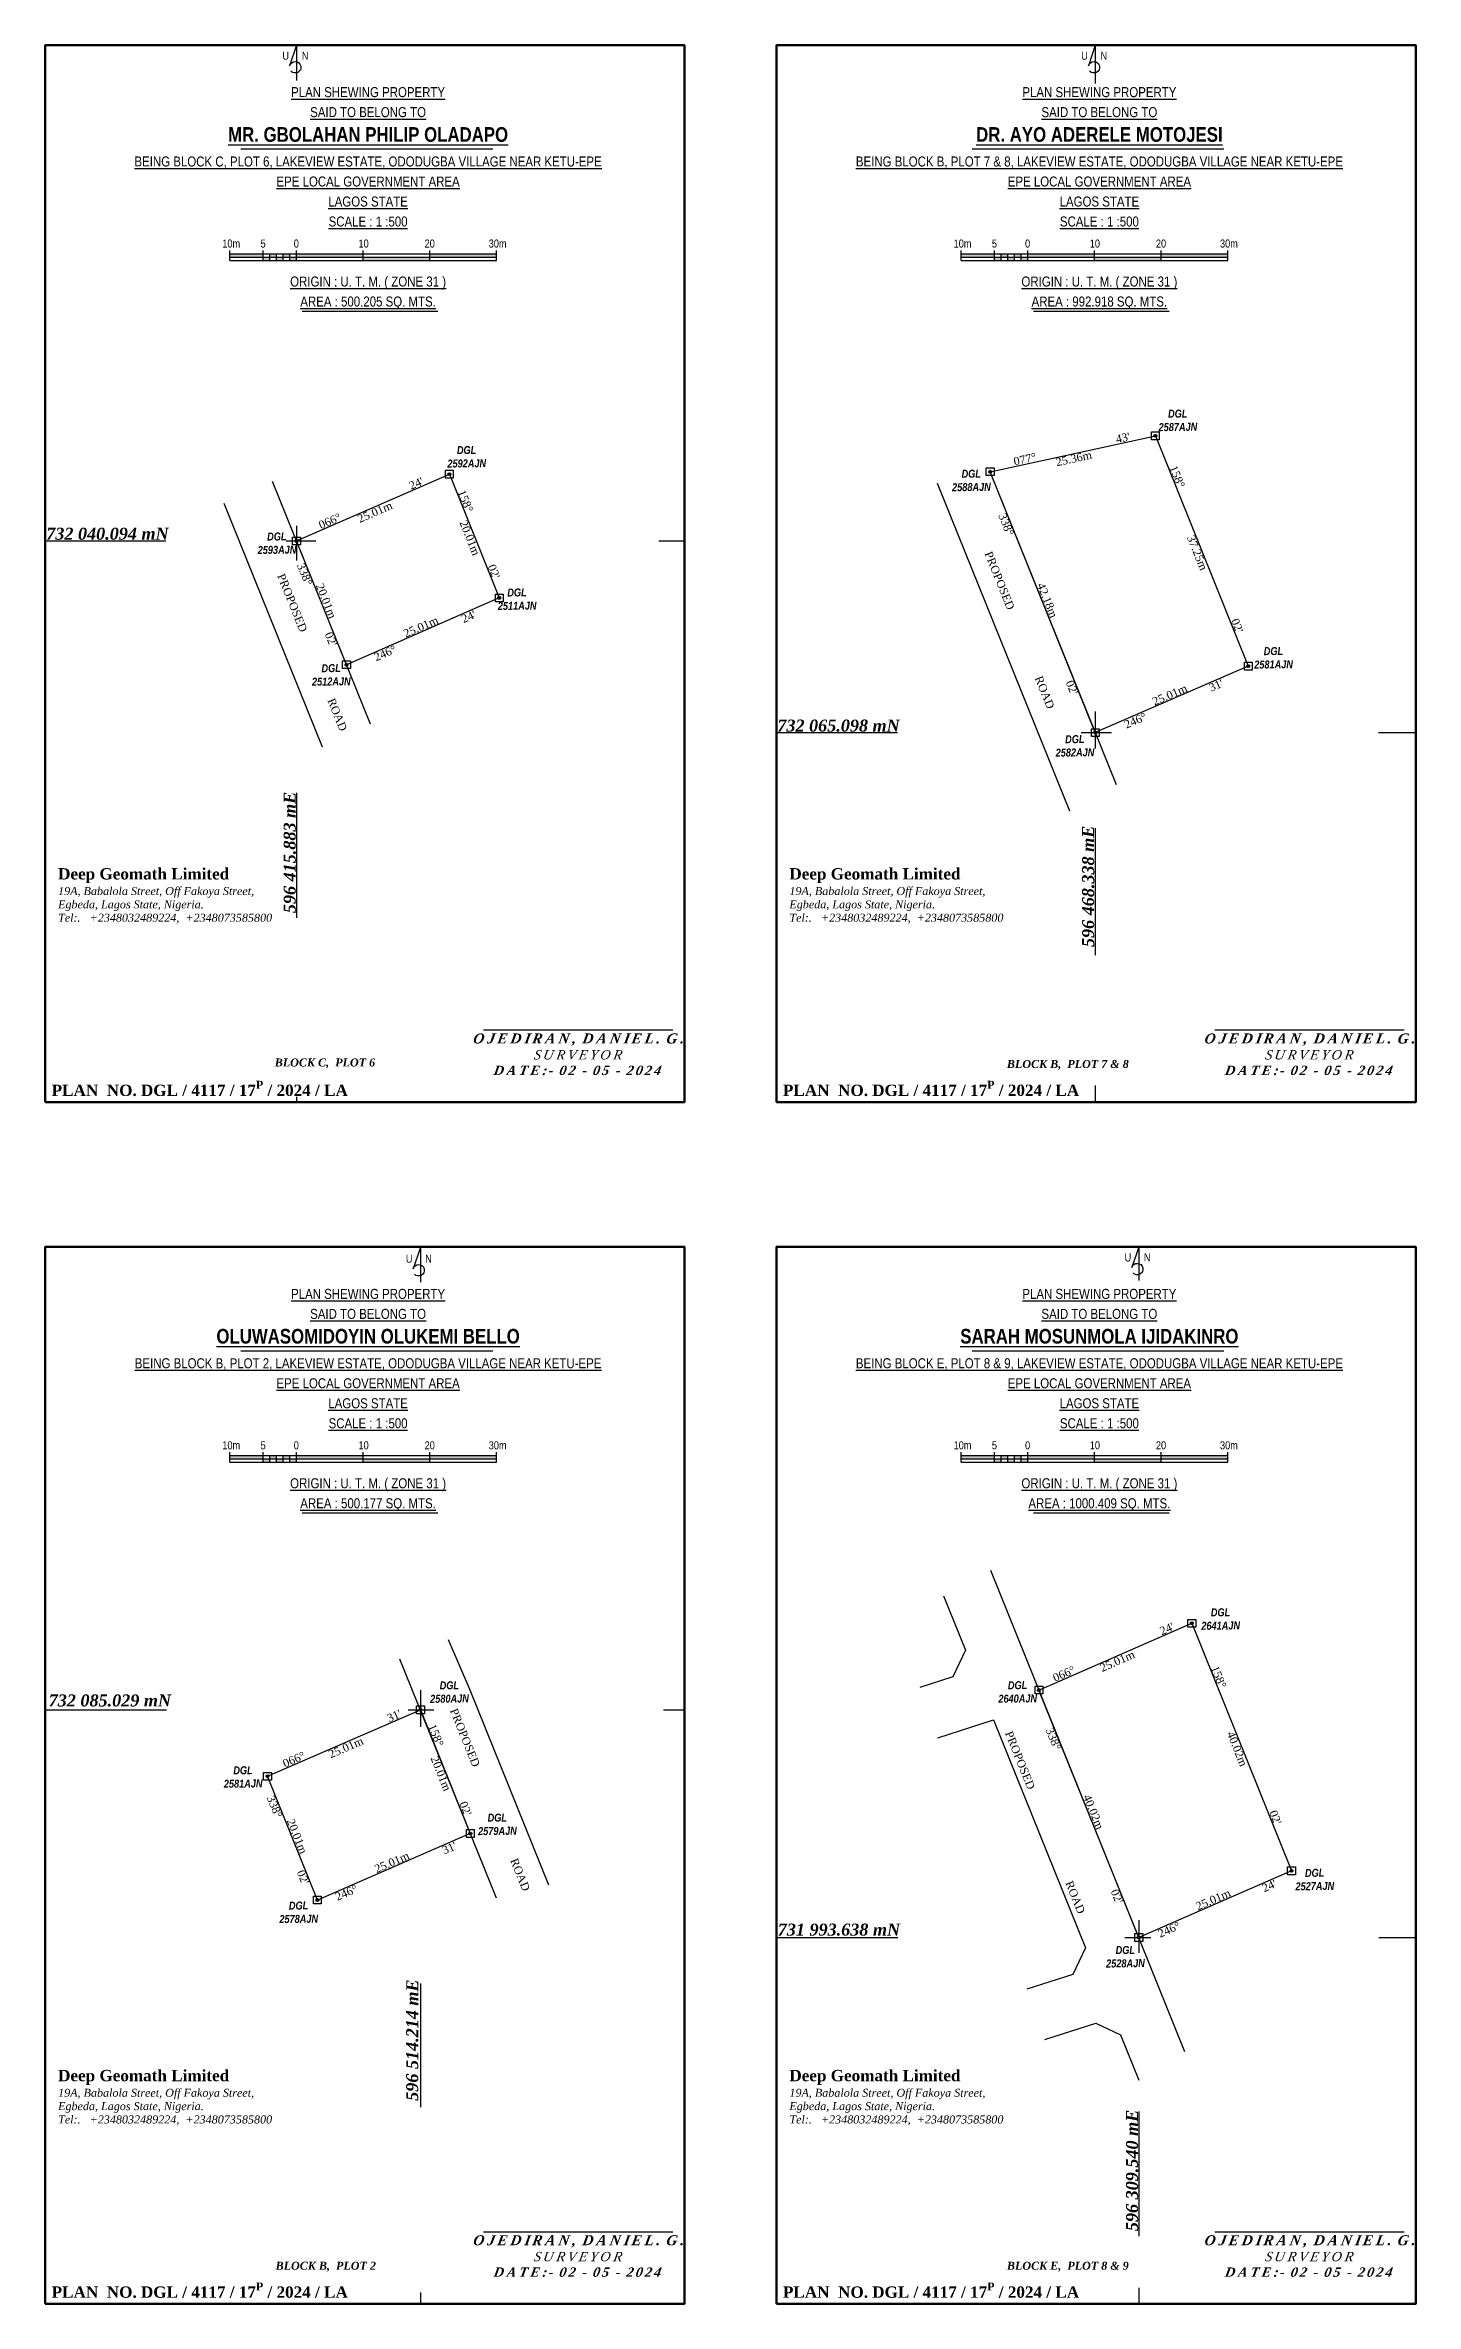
# Model space of a CAD drawing. Header units: metres. Extents: x 527079 to 600981, y 729644 to 782828.
# Drawn here: x 597950.6 to 598156.2, y 730600.1 to 730938.8 of the extents above; entities that cross this region are included whole.
import ezdxf

# ---------------------------------------------------------------- set-up
doc = ezdxf.new("R2010")
doc.units = ezdxf.units.M
doc.header["$MEASUREMENT"] = 0
doc.layers.add('adjusted', color=7, linetype='Continuous')
doc.layers.add('GRID&TITLE', color=7, linetype='Continuous')
doc.styles.add('style2', font='')
doc.styles.get('style2').set_extended_font_data('Arial Black')

msp = doc.modelspace()

# ---------------------------------------------------------------- hatches: boundary and pattern name
h = msp.add_hatch(color=0)
h.paths.add_polyline_path([(597983.29369, 730907.53946), (597978.29369, 730907.53946), (597978.29369, 730907.03946), (597983.29369, 730907.03946)])
h.paths.add_polyline_path([(597998.29369, 730907.53946), (597988.29369, 730907.53946), (597988.29369, 730907.03946), (597998.29369, 730907.03946)])
h.paths.add_polyline_path([(598018.29369, 730907.53946), (598008.29369, 730907.53946), (598008.29369, 730907.03946), (598018.29369, 730907.03946)])
h = msp.add_hatch(color=0)
h.paths.add_polyline_path([(597987.29369, 730907.03946), (597987.29369, 730906.53946), (597988.29369, 730906.53946), (597988.29369, 730907.03946)])
h.paths.add_polyline_path([(597986.29369, 730907.53946), (597986.29369, 730907.03946), (597987.29369, 730907.03946), (597987.29369, 730907.53946)])
h.paths.add_polyline_path([(597986.29369, 730906.53946), (597986.29369, 730907.03946), (597985.29369, 730907.03946), (597985.29369, 730906.53946)])
h.paths.add_polyline_path([(597984.29369, 730907.53946), (597984.29369, 730907.03946), (597985.29369, 730907.03946), (597985.29369, 730907.53946)])
h.paths.add_polyline_path([(597983.29369, 730907.03946), (597983.29369, 730906.53946), (597984.29369, 730906.53946), (597984.29369, 730907.03946)])
h = msp.add_hatch(color=0)
h.paths.add_polyline_path([(598092.97822, 730907.53946), (598087.97822, 730907.53946), (598087.97822, 730907.03946), (598092.97822, 730907.03946)])
h.paths.add_polyline_path([(598107.97822, 730907.53946), (598097.97822, 730907.53946), (598097.97822, 730907.03946), (598107.97822, 730907.03946)])
h.paths.add_polyline_path([(598127.97822, 730907.53946), (598117.97822, 730907.53946), (598117.97822, 730907.03946), (598127.97822, 730907.03946)])
h = msp.add_hatch(color=0)
h.paths.add_polyline_path([(598096.97822, 730907.03946), (598096.97822, 730906.53946), (598097.97822, 730906.53946), (598097.97822, 730907.03946)])
h.paths.add_polyline_path([(598095.97822, 730907.53946), (598095.97822, 730907.03946), (598096.97822, 730907.03946), (598096.97822, 730907.53946)])
h.paths.add_polyline_path([(598095.97822, 730906.53946), (598095.97822, 730907.03946), (598094.97822, 730907.03946), (598094.97822, 730906.53946)])
h.paths.add_polyline_path([(598093.97822, 730907.53946), (598093.97822, 730907.03946), (598094.97822, 730907.03946), (598094.97822, 730907.53946)])
h.paths.add_polyline_path([(598092.97822, 730907.03946), (598092.97822, 730906.53946), (598093.97822, 730906.53946), (598093.97822, 730907.03946)])
for points in [[(598008.29369, 730907.03946), (597998.29369, 730907.03946), (597998.29369, 730906.53946), (598008.29369, 730906.53946)], [(598117.97822, 730907.03946), (598107.97822, 730907.03946), (598107.97822, 730906.53946), (598117.97822, 730906.53946)], [(598117.32863, 730880.25327, 1), (598116.89862, 730880.25327, 1)], [(598011.43848, 730874.48594, 1), (598011.00846, 730874.48594, 1)], [(598092.54782, 730874.85945, 1), (598092.11781, 730874.85945, 1)], [(597988.51967, 730864.47394, 1), (597988.08966, 730864.47394, 1)], [(598018.92033, 730855.92928, 1), (598018.49032, 730855.92928, 1)], [(597996.00153, 730845.91728, 1), (597995.57152, 730845.91728, 1)], [(598131.2587, 730845.70362, 1), (598130.82869, 730845.70362, 1)], [(598108.32107, 730835.73833, 1), (598107.89105, 730835.73833, 1)], [(598008.29369, 730726.81936), (597998.29369, 730726.81936), (597998.29369, 730726.31936), (598008.29369, 730726.31936)], [(598117.97822, 730726.81936), (598107.97822, 730726.81936), (598107.97822, 730726.31936), (598117.97822, 730726.31936)], [(598122.78908, 730702.16851, 1), (598122.35907, 730702.16851, 1)], [(598099.87028, 730692.15651, 1), (598099.44027, 730692.15651, 1)], [(598007.09732, 730689.18979, 1), (598006.66731, 730689.18979, 1)], [(597984.15969, 730679.22449, 1), (597983.72967, 730679.22449, 1)], [(598014.57877, 730670.63416, 1), (598014.14875, 730670.63416, 1)], [(598137.7528, 730665.0552, 1), (598137.32279, 730665.0552, 1)], [(597991.64113, 730660.66887, 1), (597991.21112, 730660.66887, 1)], [(598114.83399, 730655.0432, 1), (598114.40398, 730655.0432, 1)]]:
    msp.add_hatch(color=0).paths.add_polyline_path(points)
h = msp.add_hatch(color=0)
h.paths.add_polyline_path([(597983.29369, 730727.31936), (597978.29369, 730727.31936), (597978.29369, 730726.81936), (597983.29369, 730726.81936)])
h.paths.add_polyline_path([(597998.29369, 730727.31936), (597988.29369, 730727.31936), (597988.29369, 730726.81936), (597998.29369, 730726.81936)])
h.paths.add_polyline_path([(598018.29369, 730727.31936), (598008.29369, 730727.31936), (598008.29369, 730726.81936), (598018.29369, 730726.81936)])
h = msp.add_hatch(color=0)
h.paths.add_polyline_path([(597987.29369, 730726.81936), (597987.29369, 730726.31936), (597988.29369, 730726.31936), (597988.29369, 730726.81936)])
h.paths.add_polyline_path([(597986.29369, 730727.31936), (597986.29369, 730726.81936), (597987.29369, 730726.81936), (597987.29369, 730727.31936)])
h.paths.add_polyline_path([(597986.29369, 730726.31936), (597986.29369, 730726.81936), (597985.29369, 730726.81936), (597985.29369, 730726.31936)])
h.paths.add_polyline_path([(597984.29369, 730727.31936), (597984.29369, 730726.81936), (597985.29369, 730726.81936), (597985.29369, 730727.31936)])
h.paths.add_polyline_path([(597983.29369, 730726.81936), (597983.29369, 730726.31936), (597984.29369, 730726.31936), (597984.29369, 730726.81936)])
h = msp.add_hatch(color=0)
h.paths.add_polyline_path([(598092.97822, 730727.31936), (598087.97822, 730727.31936), (598087.97822, 730726.81936), (598092.97822, 730726.81936)])
h.paths.add_polyline_path([(598107.97822, 730727.31936), (598097.97822, 730727.31936), (598097.97822, 730726.81936), (598107.97822, 730726.81936)])
h.paths.add_polyline_path([(598127.97822, 730727.31936), (598117.97822, 730727.31936), (598117.97822, 730726.81936), (598127.97822, 730726.81936)])
h = msp.add_hatch(color=0)
h.paths.add_polyline_path([(598096.97822, 730726.81936), (598096.97822, 730726.31936), (598097.97822, 730726.31936), (598097.97822, 730726.81936)])
h.paths.add_polyline_path([(598095.97822, 730727.31936), (598095.97822, 730726.81936), (598096.97822, 730726.81936), (598096.97822, 730727.31936)])
h.paths.add_polyline_path([(598095.97822, 730726.31936), (598095.97822, 730726.81936), (598094.97822, 730726.81936), (598094.97822, 730726.31936)])
h.paths.add_polyline_path([(598093.97822, 730727.31936), (598093.97822, 730726.81936), (598094.97822, 730726.81936), (598094.97822, 730727.31936)])
h.paths.add_polyline_path([(598092.97822, 730726.81936), (598092.97822, 730726.31936), (598093.97822, 730726.31936), (598093.97822, 730726.81936)])

# ---------------------------------------------------------------- linework, layer by layer
at = {"color": 0}
for p, q in [((597978.29369, 730906.53946), (597978.29369, 730908.03946)), ((597978.29369, 730906.53946), (597978.29369, 730908.03946)), ((597983.29369, 730906.53946), (597983.29369, 730908.03946)), ((597983.29369, 730906.53946), (597983.29369, 730908.03946)), ((597984.29369, 730906.53946), (597984.29369, 730907.53946)), ((597985.29369, 730906.53946), (597985.29369, 730907.53946)), ((597986.29369, 730906.53946), (597986.29369, 730907.53946)), ((597987.29369, 730906.53946), (597987.29369, 730907.53946)), ((597988.29369, 730906.53946), (597988.29369, 730908.03946)), ((597998.29369, 730906.53946), (597998.29369, 730908.03946)), ((598008.29369, 730906.53946), (598008.29369, 730908.03946)), ((598018.29369, 730906.53946), (598018.29369, 730908.03946)), ((598087.97822, 730906.53946), (598087.97822, 730908.03946)), ((598087.97822, 730906.53946), (598087.97822, 730908.03946)), ((598092.97822, 730906.53946), (598092.97822, 730908.03946)), ((598092.97822, 730906.53946), (598092.97822, 730908.03946)), ((598093.97822, 730906.53946), (598093.97822, 730907.53946)), ((598094.97822, 730906.53946), (598094.97822, 730907.53946)), ((598095.97822, 730906.53946), (598095.97822, 730907.53946)), ((598096.97822, 730906.53946), (598096.97822, 730907.53946)), ((598097.97822, 730906.53946), (598097.97822, 730908.03946)), ((598107.97822, 730906.53946), (598107.97822, 730908.03946)), ((598117.97822, 730906.53946), (598117.97822, 730908.03946)), ((598127.97822, 730906.53946), (598127.97822, 730908.03946)), ((597998.29369, 730907.03946), (598008.29369, 730907.03946)), ((598107.97822, 730907.03946), (598117.97822, 730907.03946)), ((598016.34036, 730791.14564), (598044.75933, 730791.14564)), ((598126.02489, 730791.14564), (598154.44386, 730791.14564)), ((597978.29369, 730726.31936), (597978.29369, 730727.81936)), ((597978.29369, 730726.31936), (597978.29369, 730727.81936)), ((597983.29369, 730726.31936), (597983.29369, 730727.81936)), ((597983.29369, 730726.31936), (597983.29369, 730727.81936)), ((597984.29369, 730726.31936), (597984.29369, 730727.31936)), ((597985.29369, 730726.31936), (597985.29369, 730727.31936)), ((597986.29369, 730726.31936), (597986.29369, 730727.31936)), ((597987.29369, 730726.31936), (597987.29369, 730727.31936)), ((597988.29369, 730726.31936), (597988.29369, 730727.81936)), ((597998.29369, 730726.31936), (597998.29369, 730727.81936)), ((597998.29369, 730726.81936), (598008.29369, 730726.81936)), ((598008.29369, 730726.31936), (598008.29369, 730727.81936)), ((598018.29369, 730726.31936), (598018.29369, 730727.81936)), ((598087.97822, 730726.31936), (598087.97822, 730727.81936)), ((598087.97822, 730726.31936), (598087.97822, 730727.81936)), ((598092.97822, 730726.31936), (598092.97822, 730727.81936)), ((598092.97822, 730726.31936), (598092.97822, 730727.81936)), ((598093.97822, 730726.31936), (598093.97822, 730727.31936)), ((598094.97822, 730726.31936), (598094.97822, 730727.31936)), ((598095.97822, 730726.31936), (598095.97822, 730727.31936)), ((598096.97822, 730726.31936), (598096.97822, 730727.31936)), ((598097.97822, 730726.31936), (598097.97822, 730727.81936)), ((598107.97822, 730726.31936), (598107.97822, 730727.81936)), ((598107.97822, 730726.81936), (598117.97822, 730726.81936)), ((598117.97822, 730726.31936), (598117.97822, 730727.81936)), ((598127.97822, 730726.31936), (598127.97822, 730727.81936)), ((598121.52661, 730637.91079), (598092.41831, 730710.10576)), ((598018.26908, 730660.9481), (598003.81292, 730696.80255)), ((598016.34036, 730610.92555), (598044.75933, 730610.92555)), ((598126.02489, 730610.92555), (598154.44386, 730610.92555))]:
    msp.add_line(p, q, dxfattribs=at)
for points in [[(597988.30466, 730938.82881), (597987.25969, 730935.74296, -3.816456624), (597987.45392, 730934.92258)], [(598108.10606, 730938.82881), (598107.06109, 730935.74296, -3.816456624), (598107.25532, 730934.92258)], [(598006.81991, 730758.42442), (598005.77494, 730755.33857, -3.816456624), (598005.96916, 730754.51819)], [(598114.61899, 730758.60872), (598113.57402, 730755.52286, -3.816456624), (598113.76824, 730754.70249)]]:
    msp.add_lwpolyline(points, format="xyb", dxfattribs=at)
for points in [[(597988.30466, 730938.82881), (597988.30466, 730933.51793)], [(598108.10606, 730938.82881), (598108.10606, 730933.09153)], [(597979.92468, 730923.26761), (598017.72007, 730923.26761)], [(598089.60921, 730923.26761), (598127.4046, 730923.26761)], [(597978.29369, 730907.53946), (598018.29369, 730907.53946)], [(598087.97822, 730907.53946), (598127.97822, 730907.53946)], [(597978.29369, 730907.03946), (597998.29369, 730907.03946)], [(597978.29369, 730906.53946), (598018.29369, 730906.53946)], [(598008.29369, 730907.03946), (598018.29369, 730907.03946)], [(598087.97822, 730907.03946), (598107.97822, 730907.03946)], [(598087.97822, 730906.53946), (598127.97822, 730906.53946)], [(598117.97822, 730907.03946), (598127.97822, 730907.03946)], [(597989.14018, 730898.94596), (598009.47765, 730898.94596)], [(598098.82471, 730898.94596), (598119.16219, 730898.94596)], [(598116.52477, 730880.84212), (598117.70247, 730880.84212), (598117.70247, 730879.66442), (598116.52477, 730879.66442), (598116.52477, 730880.84212)], [(598010.63462, 730875.07478), (598011.81232, 730875.07478), (598011.81232, 730873.89709), (598010.63462, 730873.89709), (598010.63462, 730875.07478)], [(598091.74397, 730875.4483), (598092.92166, 730875.4483), (598092.92166, 730874.2706), (598091.74397, 730874.2706), (598091.74397, 730875.4483)], [(598111.26441, 730827.90492), (598092.33281, 730874.85945)], [(597999.39013, 730836.97954), (597984.70485, 730873.40226)], [(598084.40295, 730873.13342), (598104.21023, 730824.00703)], [(597977.39285, 730870.14382), (597992.12104, 730833.61468)], [(597950.59515, 730864.47394), (597968.70846, 730864.47394)], [(597986.76219, 730864.47394), (597991.16699, 730864.47394)], [(597987.71582, 730865.06278), (597988.89351, 730865.06278), (597988.89351, 730863.88509), (597987.71582, 730863.88509), (597987.71582, 730865.06278)], [(597988.30466, 730866.74928), (597988.30466, 730861.54732)], [(598042.631, 730864.47394), (598046.49315, 730864.47394)], [(598018.11648, 730856.51813), (598019.29418, 730856.51813), (598019.29418, 730855.34044), (598018.11648, 730855.34044), (598018.11648, 730856.51813)], [(597995.19767, 730846.50613), (597996.37537, 730846.50613), (597996.37537, 730845.32844), (597995.19767, 730845.32844), (597995.19767, 730846.50613)], [(598130.45485, 730846.29247), (598131.63254, 730846.29247), (598131.63254, 730845.11477), (598130.45485, 730845.11477), (598130.45485, 730846.29247)], [(598107.51721, 730836.32717), (598108.69491, 730836.32717), (598108.69491, 730835.14948), (598107.51721, 730835.14948), (598107.51721, 730836.32717)], [(598108.10606, 730838.9081), (598108.10606, 730833.34959)], [(598060.27969, 730835.73833), (598078.41291, 730835.73833)], [(598106.00203, 730835.73833), (598110.52303, 730835.73833)], [(598150.57804, 730835.73833), (598156.17769, 730835.73833)], [(597988.30466, 730826.70863), (597988.30466, 730807.97499)], [(598108.10606, 730821.43249), (598108.10606, 730802.37903)], [(598108.10606, 730782.81622), (598108.10606, 730780.33181)], [(597988.30466, 730781.13441), (597988.30466, 730780.33181)], [(598006.88232, 730758.60872), (598006.88232, 730753.30244)], [(598114.61899, 730758.60872), (598114.61899, 730753.56119)], [(597979.92468, 730743.04752), (598017.72007, 730743.04752)], [(598089.60921, 730743.04752), (598127.4046, 730743.04752)], [(597978.29369, 730727.31936), (598018.29369, 730727.31936)], [(597978.29369, 730726.81936), (597998.29369, 730726.81936)], [(597978.29369, 730726.31936), (598018.29369, 730726.31936)], [(598008.29369, 730726.81936), (598018.29369, 730726.81936)], [(598087.97822, 730727.31936), (598127.97822, 730727.31936)], [(598087.97822, 730726.81936), (598107.97822, 730726.81936)], [(598087.97822, 730726.31936), (598127.97822, 730726.31936)], [(598117.97822, 730726.81936), (598127.97822, 730726.81936)], [(597989.14018, 730718.72587), (598009.47765, 730718.72587)], [(598098.82471, 730718.72587), (598119.16219, 730718.72587)], [(598085.34231, 730706.26199), (598088.62194, 730698.12778), (598086.75753, 730694.14985), (598081.79121, 730692.55369)], [(598121.98523, 730702.75735), (598123.16293, 730702.75735), (598123.16293, 730701.57966), (598121.98523, 730701.57966), (598121.98523, 730702.75735)], [(598011.02629, 730699.71982), (598014.30872, 730692.16449), (598026.08939, 730662.94585)], [(598006.88232, 730692.13748), (598006.88232, 730686.62384)], [(598099.06642, 730692.74535), (598100.24412, 730692.74535), (598100.24412, 730691.56766), (598099.06642, 730691.56766), (598099.06642, 730692.74535)], [(597950.59515, 730689.18979), (597968.80723, 730689.18979)], [(598005.06314, 730689.18979), (598008.87178, 730689.18979)], [(598006.29347, 730689.77863), (598007.47116, 730689.77863), (598007.47116, 730688.60094), (598006.29347, 730688.60094), (598006.29347, 730689.77863)], [(598043.3491, 730689.18979), (598046.49315, 730689.18979)], [(598084.46645, 730685.01047), (598092.82728, 730687.69762), (598106.61804, 730653.49348), (598104.75363, 730649.51555), (598097.84265, 730647.29438)], [(597983.35583, 730679.81334), (597984.53353, 730679.81334), (597984.53353, 730678.63564), (597983.35583, 730678.63564), (597983.35583, 730679.81334)], [(598013.77491, 730671.22301), (598014.95261, 730671.22301), (598014.95261, 730670.04532), (598013.77491, 730670.04532), (598013.77491, 730671.22301)], [(598136.94895, 730665.64405), (598138.12664, 730665.64405), (598138.12664, 730664.46635), (598136.94895, 730664.46635), (598136.94895, 730665.64405)], [(597990.83727, 730661.25772), (597992.01497, 730661.25772), (597992.01497, 730660.08002), (597990.83727, 730660.08002), (597990.83727, 730661.25772)], [(598114.61899, 730657.63619), (598114.61899, 730652.765)], [(598060.27969, 730655.0432), (598078.50327, 730655.0432)], [(598112.51384, 730655.0432), (598116.44388, 730655.0432)], [(598114.03014, 730655.63205), (598115.20783, 730655.63205), (598115.20783, 730654.45435), (598114.03014, 730654.45435), (598114.03014, 730655.63205)], [(598150.63468, 730655.0432), (598156.17769, 730655.0432)], [(598006.88232, 730648.16507), (598006.88232, 730629.62261)], [(598100.51789, 730639.75117), (598108.1666, 730642.20944), (598111.86691, 730640.47515), (598114.61632, 730633.65601)], [(598114.61899, 730628.93956), (598114.61899, 730610.25892)], [(598006.88232, 730601.79388), (598006.88232, 730600.11172)], [(598114.61899, 730602.51303), (598114.61899, 730600.11172)]]:
    msp.add_lwpolyline(points, dxfattribs=at)
for points in [[(598092.33281, 730874.85945), (598117.11362, 730880.25327), (598131.0437, 730845.70362), (598108.10606, 730835.73833)], [(597988.30466, 730864.47394), (598011.22347, 730874.48594), (598018.70533, 730855.92928), (597995.78652, 730845.91728)], [(598099.65527, 730692.15651), (598122.57408, 730702.16851), (598137.53779, 730665.0552), (598114.61899, 730655.0432)], [(597983.94468, 730679.22449), (598006.88232, 730689.18979), (598014.36376, 730670.63416), (597991.42612, 730660.66887)]]:
    msp.add_lwpolyline(points, close=True, dxfattribs=at)
for centre in [(598117.11362, 730880.25327), (598011.22347, 730874.48594), (598092.33281, 730874.85945), (597988.30466, 730864.47394), (598018.70533, 730855.92928), (597995.78652, 730845.91728), (598131.0437, 730845.70362), (598108.10606, 730835.73833), (598122.57408, 730702.16851), (598099.65527, 730692.15651), (598006.88232, 730689.18979), (597983.94468, 730679.22449), (598014.36376, 730670.63416), (598137.53779, 730665.0552), (597991.42612, 730660.66887), (598114.61899, 730655.0432)]:
    msp.add_circle(centre, 0.21501, dxfattribs=at)
at = {"layer": 'adjusted', "color": 0, "lineweight": 100}
for points in [[(597950.59515, 730780.33181), (597950.59515, 730938.82881), (598046.49315, 730938.82881), (598046.49315, 730780.33181)], [(598060.27969, 730780.33181), (598060.27969, 730938.82881), (598156.17769, 730938.82881), (598156.17769, 730780.33181)], [(597950.59515, 730600.11172), (597950.59515, 730758.60872), (598046.49315, 730758.60872), (598046.49315, 730600.11172)], [(598060.27969, 730600.11172), (598060.27969, 730758.60872), (598156.17769, 730758.60872), (598156.17769, 730600.11172)]]:
    msp.add_lwpolyline(points, close=True, dxfattribs=at)

# ---------------------------------------------------------------- texts
at = {"color": 0}
for s, insert, char_height, width, attachment_point in [('{\\fArial Narrow|b0|i0|c0|p34;U     N}', (597988.12952, 730937.84596), 1.2, 26.925119, 2), ('{\\fArial Narrow|b0|i0|c0|p34;U     N}', (598107.93092, 730937.84596), 1.2, 26.925119, 2), ('{\\fArial Narrow|b0|i0|c0|p34;10m}', (597978.50591, 730909.68039), 1.2, 26.925119, 2), ('{\\fArial Narrow|b0|i0|c0|p34;5}', (597983.2821, 730909.68039), 1.2, 26.925119, 2), ('{\\fArial Narrow|b0|i0|c0|p34;0}', (597988.26452, 730909.68039), 1.2, 26.925119, 2), ('{\\fArial Narrow|b0|i0|c0|p34;10}', (597998.35723, 730909.68039), 1.2, 26.925119, 2), ('{\\fArial Narrow|b0|i0|c0|p34;20}', (598008.27429, 730909.68039), 1.2, 26.925119, 2), ('{\\fArial Narrow|b0|i0|c0|p34;30m}', (598018.46025, 730909.68039), 1.2, 26.925119, 2), ('{\\fArial Narrow|b0|i0|c0|p34;10m}', (598088.19045, 730909.68039), 1.2, 26.925119, 2), ('{\\fArial Narrow|b0|i0|c0|p34;5}', (598092.96664, 730909.68039), 1.2, 26.925119, 2), ('{\\fArial Narrow|b0|i0|c0|p34;0}', (598097.94905, 730909.68039), 1.2, 26.925119, 2), ('{\\fArial Narrow|b0|i0|c0|p34;10}', (598108.04176, 730909.68039), 1.2, 26.925119, 2), ('{\\fArial Narrow|b0|i0|c0|p34;20}', (598117.95882, 730909.68039), 1.2, 26.925119, 2), ('{\\fArial Narrow|b0|i0|c0|p34;30m}', (598128.14479, 730909.68039), 1.2, 26.925119, 2), ('{\\fTimes New Roman|b1|i1|c0|p18;732 040.094 mN}', (597950.76093, 730866.46794), 1.8, 45.9628771, 1), ('{\\fTimes New Roman|b1|i1|c0|p18;732 065.098 mN}', (598060.41449, 730837.68864), 1.8, 45.9628771, 1), ('\\pi0.2701;{\\fTimes New Roman|b1|i1|c0|p18;\\H0.8824x;\\Q10.5;\\T1.3;OJEDIRAN, DANIEL. G.\\H1.1x;\\P\\fTimes New Roman|b0|i1|c0|p18;\\H0.8485x;SURVEYOR\\fTimes New Roman|b1|i1|c0|p18;\\P\\pi0;DATE:- 02 - 05 - 2024}', (598030.48814, 730790.61994), 1.7, 31.4335511, 2), ('\\pi0.2701;{\\fTimes New Roman|b1|i1|c0|p18;\\H0.8824x;\\Q10.5;\\T1.3;OJEDIRAN, DANIEL. G.\\H1.1x;\\P\\fTimes New Roman|b0|i1|c0|p18;\\H0.8485x;SURVEYOR\\fTimes New Roman|b1|i1|c0|p18;\\P\\pi0;DATE:- 02 - 05 - 2024}', (598140.17268, 730790.61994), 1.7, 31.4335511, 2), ('{\\fTimes New Roman|b1|i1|c0|p18;BLOCK C,  PLOT 6}', (597985.02827, 730786.86832), 1.2, 45.9628771, 1), ('{\\fTimes New Roman|b1|i1|c0|p18;BLOCK B,  PLOT 7 & 8}', (598094.84001, 730786.63955), 1.2, 45.9628771, 1), ('\\A1;{\\fTimes New Roman|b1|i0|c0|p18;\\H1.03x;PLAN  NO.\\H0.9706x; \\H1.03x;DGL / 4117 / 17\\H0.7x;\\SP^ ;\\H1.429x; / 2024 / LA}', (597951.56602, 730783.52023), 1.65, 98.1290386, 1), ('\\A1;{\\fTimes New Roman|b1|i0|c0|p18;\\H1.03x;PLAN  NO.\\H0.9706x; \\H1.03x;DGL / 4117 / 17\\H0.7x;\\SP^ ;\\H1.429x; / 2024 / LA}', (598061.25055, 730783.52023), 1.65, 98.1290386, 1), ('{\\fArial Narrow|b0|i0|c0|p34;U     N}', (598006.64477, 730757.44158), 1.2, 26.925119, 2), ('{\\fArial Narrow|b0|i0|c0|p34;U     N}', (598114.44385, 730757.62587), 1.2, 26.925119, 2), ('{\\fArial Narrow|b0|i0|c0|p34;10m}', (597978.50591, 730729.46029), 1.2, 26.925119, 2), ('{\\fArial Narrow|b0|i0|c0|p34;5}', (597983.2821, 730729.46029), 1.2, 26.925119, 2), ('{\\fArial Narrow|b0|i0|c0|p34;0}', (597988.26452, 730729.46029), 1.2, 26.925119, 2), ('{\\fArial Narrow|b0|i0|c0|p34;10}', (597998.35723, 730729.46029), 1.2, 26.925119, 2), ('{\\fArial Narrow|b0|i0|c0|p34;20}', (598008.27429, 730729.46029), 1.2, 26.925119, 2), ('{\\fArial Narrow|b0|i0|c0|p34;30m}', (598018.46025, 730729.46029), 1.2, 26.925119, 2), ('{\\fArial Narrow|b0|i0|c0|p34;10m}', (598088.19045, 730729.46029), 1.2, 26.925119, 2), ('{\\fArial Narrow|b0|i0|c0|p34;5}', (598092.96664, 730729.46029), 1.2, 26.925119, 2), ('{\\fArial Narrow|b0|i0|c0|p34;0}', (598097.94905, 730729.46029), 1.2, 26.925119, 2), ('{\\fArial Narrow|b0|i0|c0|p34;10}', (598108.04176, 730729.46029), 1.2, 26.925119, 2), ('{\\fArial Narrow|b0|i0|c0|p34;20}', (598117.95882, 730729.46029), 1.2, 26.925119, 2), ('{\\fArial Narrow|b0|i0|c0|p34;30m}', (598128.14479, 730729.46029), 1.2, 26.925119, 2), ('{\\fTimes New Roman|b1|i1|c0|p18;732 085.029 mN}', (597951.12396, 730691.49811), 1.8, 45.9628771, 1), ('{\\fTimes New Roman|b1|i1|c0|p18;731 993.638 mN}', (598060.47313, 730657.13044), 1.8, 45.9628771, 1), ('\\pi0.2701;{\\fTimes New Roman|b1|i1|c0|p18;\\H0.8824x;\\Q10.5;\\T1.3;OJEDIRAN, DANIEL. G.\\H1.1x;\\P\\fTimes New Roman|b0|i1|c0|p18;\\H0.8485x;SURVEYOR\\fTimes New Roman|b1|i1|c0|p18;\\P\\pi0;DATE:- 02 - 05 - 2024}', (598030.48814, 730610.39985), 1.7, 31.4335511, 2), ('\\pi0.2701;{\\fTimes New Roman|b1|i1|c0|p18;\\H0.8824x;\\Q10.5;\\T1.3;OJEDIRAN, DANIEL. G.\\H1.1x;\\P\\fTimes New Roman|b0|i1|c0|p18;\\H0.8485x;SURVEYOR\\fTimes New Roman|b1|i1|c0|p18;\\P\\pi0;DATE:- 02 - 05 - 2024}', (598140.17268, 730610.39985), 1.7, 31.4335511, 2), ('{\\fTimes New Roman|b1|i1|c0|p18;BLOCK B,  PLOT 2}', (597985.15547, 730606.41945), 1.2, 45.9628771, 1), ('{\\fTimes New Roman|b1|i1|c0|p18;BLOCK E,  PLOT 8 & 9}', (598094.84001, 730606.41945), 1.2, 45.9628771, 1), ('\\A1;{\\fTimes New Roman|b1|i0|c0|p18;\\H1.03x;PLAN  NO.\\H0.9706x; \\H1.03x;DGL / 4117 / 17\\H0.7x;\\SP^ ;\\H1.429x; / 2024 / LA}', (597951.56602, 730603.30014), 1.65, 98.1290386, 1), ('\\A1;{\\fTimes New Roman|b1|i0|c0|p18;\\H1.03x;PLAN  NO.\\H0.9706x; \\H1.03x;DGL / 4117 / 17\\H0.7x;\\SP^ ;\\H1.429x; / 2024 / LA}', (598061.25055, 730603.30014), 1.65, 98.1290386, 1)]:
    msp.add_mtext(s, dxfattribs=dict(at, insert=insert, char_height=char_height, width=width, attachment_point=attachment_point))
at = {"color": 0, "char_height": 1.5, "width": 113.0007569, "attachment_point": 2, "line_spacing_factor": 1.2}
for s, insert in [('{\\fArial Narrow|b0|i0|c0|p34;\\LPLAN SHEWING PROPERTY\\PSAID TO BELONG TO\\P\\fArial Narrow|b1|i0|c0|p34;\\H1.467x;MR. GBOLAHAN PHILIP OLADAPO \\P\\fArial Narrow|b0|i0|c0|p34;\\H0.6817x;BEING BLOCK C, PLOT 6, LAKEVIEW ESTATE, ODODUGBA VILLAGE NEAR KETU-EPE\\PEPE \\H0.9995x;LOCAL GOVERNMENT AREA\\PLAGOS STATE\\PSCALE : 1 :500\\P\\P\\PORIGIN : U. T. M. ( ZONE 31 )\\PAREA : 500.205 SQ. MTS.}', (597999.02922, 730932.53735)), ('{\\fArial Narrow|b0|i0|c0|p34;\\LPLAN SHEWING PROPERTY\\PSAID TO BELONG TO\\P\\fArial Narrow|b1|i0|c0|p34;\\H1.467x;DR. AYO ADERELE MOTOJESI \\P\\fArial Narrow|b0|i0|c0|p34;\\H0.6817x;BEING BLOCK B, PLOT 7 & 8, LAKEVIEW ESTATE, ODODUGBA VILLAGE NEAR KETU-EPE\\PEPE \\H0.9995x;LOCAL GOVERNMENT AREA\\PLAGOS STATE\\PSCALE : 1 :500\\P\\P\\PORIGIN : U. T. M. ( ZONE 31 )\\PAREA : 992.918 SQ. MTS.}', (598108.71375, 730932.53735)), ('{\\fArial Narrow|b0|i0|c0|p34;\\LPLAN SHEWING PROPERTY\\PSAID TO BELONG TO\\P\\fArial Narrow|b1|i0|c0|p34;\\H1.467x;OLUWASOMIDOYIN OLUKEMI BELLO \\P\\fArial Narrow|b0|i0|c0|p34;\\H0.6817x;BEING BLOCK B, PLOT 2, LAKEVIEW ESTATE, ODODUGBA VILLAGE NEAR KETU-EPE\\PEPE \\H0.9995x;LOCAL GOVERNMENT AREA\\PLAGOS STATE\\PSCALE : 1 :500\\P\\P\\PORIGIN : U. T. M. ( ZONE 31 )\\PAREA : 500.177 SQ. MTS.}', (597999.02922, 730752.31725)), ('{\\fArial Narrow|b0|i0|c0|p34;\\LPLAN SHEWING PROPERTY\\PSAID TO BELONG TO\\P\\fArial Narrow|b1|i0|c0|p34;\\H1.467x;SARAH MOSUNMOLA IJIDAKINRO \\P\\fArial Narrow|b0|i0|c0|p34;\\H0.6817x;BEING BLOCK E, PLOT 8 & 9, LAKEVIEW ESTATE, ODODUGBA VILLAGE NEAR KETU-EPE\\PEPE \\H0.9995x;LOCAL GOVERNMENT AREA\\PLAGOS STATE\\PSCALE : 1 :500\\P\\P\\PORIGIN : U. T. M. ( ZONE 31 )\\PAREA : 1000.409 SQ. MTS.}', (598108.71375, 730752.31725))]:
    msp.add_mtext(s, dxfattribs=dict(at, insert=insert))
at = {"color": 0}
for s, insert, char_height, width, attachment_point, rotation in [('\\pxt115;{\\fArial Narrow|b1|i1|c0|p34;DGL\\P2587AJN}', (598120.45946, 730884.17454), 1.2, 278.2584131, 2, 0.6991952), ('\\pxt115;{\\fArial Narrow|b1|i1|c0|p34;DGL\\P2592AJN}', (598013.79368, 730878.71401), 1.2, 278.2584131, 2, 0.6991952), ('\\pxt115;{\\fArial Narrow|b1|i1|c0|p34;DGL\\P2588AJN}', (598089.48761, 730875.16438), 1.2, 278.2584131, 2, 0.6991952), ('\\pxt115;{\\fArial Narrow|b1|i1|c0|p34;DGL\\P2593AJN}', (597985.33445, 730865.75274), 1.2, 278.2584131, 2, 0.6991952), ('\\pxt115;{\\fArial Narrow|b1|i1|c0|p34;DGL\\P2511AJN}', (598021.35287, 730857.36117), 1.2, 278.2584131, 2, 0.6991952), ('\\pxt115;{\\fArial Narrow|b1|i1|c0|p34;DGL\\P2581AJN}', (598134.80933, 730848.56557), 1.2, 278.2584131, 2, 0.6991952), ('\\pxt115;{\\fArial Narrow|b1|i1|c0|p34;DGL\\P2512AJN}', (597993.47967, 730846.00558), 1.2, 278.2584131, 2, 0.6991952), ('\\pxt115;{\\fArial Narrow|b1|i1|c0|p34;DGL\\P2582AJN}', (598105.02208, 730835.36009), 1.2, 278.2584131, 2, 0.6991952), ('{\\fTimes New Roman|b1|i1|c0|p18;596 415.883 mE}', (597986.36897, 730808.66575), 1.8, 46.6762144, 1, 90), ('{\\fTimes New Roman|b1|i1|c0|p18;596 468.338 mE}', (598106.11997, 730803.57769), 1.8, 46.6762144, 1, 90), ('\\pxt115;{\\fArial Narrow|b1|i1|c0|p34;DGL\\P2641AJN}', (598126.87341, 730704.4198), 1.2, 278.2584131, 2, 0.6991952), ('\\pxt115;{\\fArial Narrow|b1|i1|c0|p34;DGL\\P2580AJN}', (598011.20875, 730693.46909), 1.2, 278.2584131, 2, 0.6991952), ('\\pxt115;{\\fArial Narrow|b1|i1|c0|p34;DGL\\P2640AJN}', (598096.43092, 730693.4824), 1.2, 278.2584131, 2, 0.6991952), ('\\pxt115;{\\fArial Narrow|b1|i1|c0|p34;DGL\\P2581AJN}', (597980.25907, 730680.72864), 1.2, 278.2584131, 2, 0.6991952), ('\\pxt115;{\\fArial Narrow|b1|i1|c0|p34;DGL\\P2579AJN}', (598018.39788, 730673.62728), 1.2, 278.2584131, 2, 0.6991952), ('\\pxt115;{\\fArial Narrow|b1|i1|c0|p34;DGL\\P2527AJN}', (598140.99138, 730665.35163), 1.2, 278.2584131, 2, 0.6991952), ('\\pxt115;{\\fArial Narrow|b1|i1|c0|p34;DGL\\P2578AJN}', (597988.59308, 730660.44104), 1.2, 278.2584131, 2, 0.6991952), ('\\pxt115;{\\fArial Narrow|b1|i1|c0|p34;DGL\\P2528AJN}', (598112.59433, 730653.77586), 1.2, 278.2584131, 2, 0.6991952), ('{\\fTimes New Roman|b1|i1|c0|p18;596 514.214 mE}', (598004.7421, 730630.55504), 1.8, 46.6762144, 1, 90), ('{\\fTimes New Roman|b1|i1|c0|p18;596 309.540 mE}', (598112.70937, 730611.01398), 1.8, 46.6762144, 1, 90)]:
    msp.add_mtext(s, dxfattribs=dict(at, insert=insert, char_height=char_height, width=width, attachment_point=attachment_point, rotation=rotation))
at = {"color": 0, "linetype": 'Continuous', "lineweight": -3, "char_height": 1.2}
for s, insert, attachment_point, rotation in [("{\\fTimes New Roman|b0|i0|c0|p18;077°                           43'}", (598104.69663, 730877.6785), 8, 12.2795445), ('{\\fTimes New Roman|b0|i0|c0|p18;25.36m}', (598104.7498, 730877.43422), 2, 12.2795445), ("{\\fTimes New Roman|b0|i0|c0|p18;066°                         24'}", (597999.71403, 730869.59448), 8, 23.597943), ("{\\fTimes New Roman|b0|i0|c0|p18;158°                                               02'}", (598124.19459, 730863.02519), 8, 291.9588017), ("{\\fTimes New Roman|b0|i0|c0|p18;158°                   02'}", (598015.08033, 730865.25435), 8, 291.9588017), ('{\\fTimes New Roman|b0|i0|c0|p18;25.01m}', (597999.81411, 730869.36539), 2, 23.597943), ('{\\fTimes New Roman|b0|i0|c0|p18;20.01m}', (598014.84847, 730865.16087), 2, 291.9588017), ("{\\fTimes New Roman|b0|i0|c0|p18;338°                                                    02'}", (598100.10351, 730855.25214), 2, 291.9588017), ('{\\fTimes New Roman|b0|i0|c0|p18;37.25m}', (598123.96273, 730862.9317), 2, 291.9588017), ("{\\fTimes New Roman|b0|i0|c0|p18;338°                 02'}", (597991.92966, 730855.14887), 2, 291.9588017), ('{\\fTimes New Roman|b0|i0|c0|p18;PROPOSED                        ROAD}', (598096.17918, 730850.88639), 8, 291.9588017), ('{\\fTimes New Roman|b0|i0|c0|p18;PROPOSED                        ROAD}', (597990.08747, 730847.54262), 8, 291.9588017), ('{\\fTimes New Roman|b0|i0|c0|p18;20.01m}', (597992.16152, 730855.24235), 8, 291.9588017), ('{\\fTimes New Roman|b0|i0|c0|p18;42.18m}', (598100.33537, 730855.34563), 8, 291.9588017), ("{\\fTimes New Roman|b0|i0|c0|p18;246°                        24'}", (598007.29596, 730850.80874), 2, 23.597943), ('{\\fTimes New Roman|b0|i0|c0|p18;25.01m}', (598007.19588, 730851.03783), 8, 23.597943), ("{\\fTimes New Roman|b0|i0|c0|p18;246°                       31'}", (598119.62469, 730840.60633), 2, 23.482616), ('{\\fTimes New Roman|b0|i0|c0|p18;25.01m}', (598119.52507, 730840.83562), 8, 23.482616), ("{\\fTimes New Roman|b0|i0|c0|p18;066°                               24'}", (598111.06464, 730697.27705), 8, 23.597943), ('{\\fTimes New Roman|b0|i0|c0|p18;25.01m}', (598111.16471, 730697.04796), 2, 23.597943), ("{\\fTimes New Roman|b0|i0|c0|p18;158°                                            02'}", (598130.17187, 730683.6586), 8, 291.9588017), ("{\\fTimes New Roman|b0|i0|c0|p18;066°                              31'}", (597995.36369, 730684.32179), 8, 23.482616), ('{\\fTimes New Roman|b0|i0|c0|p18;PROPOSED                                 ROAD}', (598016.74627, 730675.47636), 8, 291.9588017), ('{\\fTimes New Roman|b0|i0|c0|p18;25.01m}', (597995.46331, 730684.09249), 2, 23.482616), ("{\\fTimes New Roman|b0|i0|c0|p18;158°                    02'}", (598010.73897, 730679.95872), 8, 291.9588017), ('{\\fTimes New Roman|b0|i0|c0|p18;PROPOSED                                 ROAD}', (598100.00031, 730672.08485), 8, 291.9588017), ("{\\fTimes New Roman|b0|i0|c0|p18;338°                                                  02'}", (598107.0212, 730673.55311), 2, 291.9588017), ('{\\fTimes New Roman|b0|i0|c0|p18;40.02m}', (598129.94, 730683.56511), 2, 291.9588017), ('{\\fTimes New Roman|b0|i0|c0|p18;20.01m}', (598010.50711, 730679.86523), 2, 291.9588017), ("{\\fTimes New Roman|b0|i0|c0|p18;338°                   02'}", (597987.56947, 730669.89994), 2, 291.9588017), ('{\\fTimes New Roman|b0|i0|c0|p18;40.02m}', (598107.25306, 730673.6466), 8, 291.9588017), ('{\\fTimes New Roman|b0|i0|c0|p18;20.01m}', (597987.80133, 730669.99342), 8, 291.9588017), ("{\\fTimes New Roman|b0|i0|c0|p18;246°                               31'}", (598002.94475, 730665.53687), 2, 23.482616), ('{\\fTimes New Roman|b0|i0|c0|p18;25.01m}', (598002.84513, 730665.76616), 8, 23.482616), ("{\\fTimes New Roman|b0|i0|c0|p18;246°                              24'}", (598126.12843, 730659.93465), 2, 23.597943), ('{\\fTimes New Roman|b0|i0|c0|p18;25.01m}', (598126.02835, 730660.16375), 8, 23.597943)]:
    msp.add_mtext(s, dxfattribs=dict(at, insert=insert, attachment_point=attachment_point, rotation=rotation))
at = {"layer": 'GRID&TITLE', "color": 0, "char_height": 1.5, "width": 117.584978, "attachment_point": 1, "style": 'style2'}
for insert in [(597952.53285, 730815.41275), (598062.21738, 730815.41275), (597952.53285, 730635.19266), (598062.21738, 730635.19266)]:
    msp.add_mtext('{\\fTimes New Roman|b1|i0|c0|p18;\\H1.133x;Deep Geomath Limited\\P\\fTimes New Roman|b0|i1|c0|p18;\\H0.7061x;19A, Babalola Street, Off Fakoya Street, \\PEgbeda, Lagos State, Nigeria.\\PTel:.   +2348032489224,  +2348073585800}', dxfattribs=dict(at, insert=insert))

doc.saveas('drawing.dxf')
